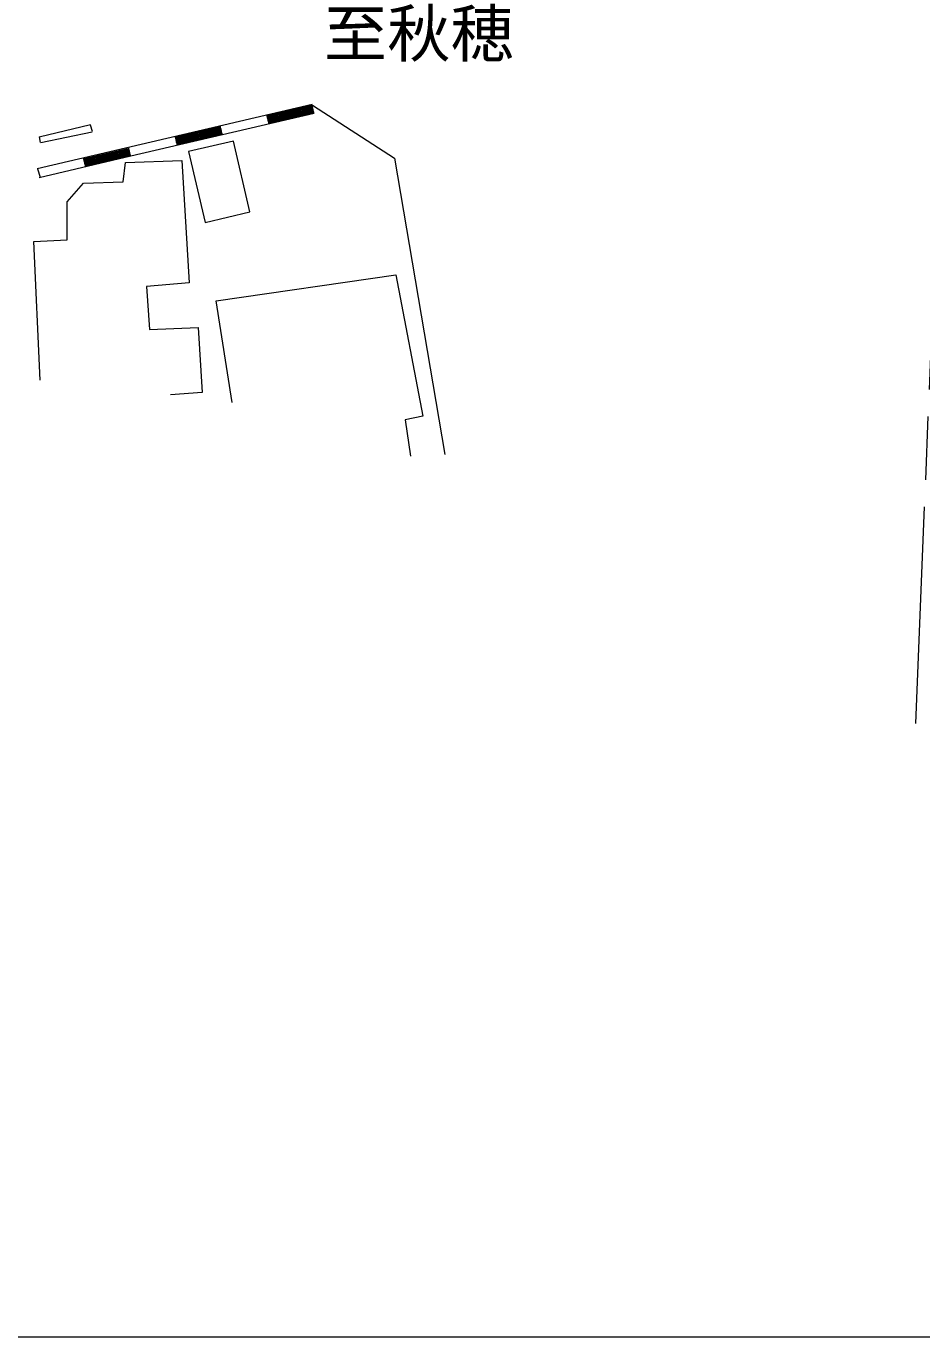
# Model space of a CAD drawing. Units: millimetres, scale not verified. Extents: x 40000 to 680000, y 20000 to 380000.
# Drawn here: x 203940 to 253458, y 205000 to 277486 of the extents above; entities that cross this region are included whole.
import ezdxf
from ezdxf.enums import TextEntityAlignment as Align

# ---------------------------------------------------------------- set-up
doc = ezdxf.new("R2010")
doc.units = ezdxf.units.MM
doc.header["$LTSCALE"] = 1000
doc.linetypes.add('CHAIN', pattern=[18.5, 12, -1.5, 3.5, -1.5])
for name, color, linetype, lineweight in [('M-BGD', 7, 'Continuous', 13), ('M-BMK', 2, 'CHAIN', 13), ('M-TTL-BAND', 7, 'Continuous', 13)]:
    doc.layers.add(name, color=color, linetype=linetype, lineweight=lineweight)
doc.layers.add('M-BGD-HTXT', color=7, linetype='Continuous')
doc.styles.add('ＭＳ ゴシック', font='')
doc.styles.get('ＭＳ ゴシック').set_extended_font_data('MS Gothic')

msp = doc.modelspace()

# ---------------------------------------------------------------- linework, layer by layer
at = {"layer": 'M-BGD'}
for p, q in [((204547, 269610), (219753, 273172)), ((214799, 271498), (219867, 272685)), ((217230, 272529), (219765, 273123)), ((217242, 272481), (219776, 273074)), ((217253, 272432), (219787, 273026)), ((217264, 272383), (219799, 272977)), ((217276, 272335), (219810, 272928)), ((217287, 272286), (219822, 272880)), ((217299, 272237), (219833, 272831)), ((217310, 272189), (219844, 272782)), ((217321, 272140), (219856, 272734)), ((219775, 273127), (224302, 270188)), ((204662, 271377), (207493, 272050)), ((207483, 272031), (207578, 271680)), ((212162, 271342), (214696, 271936)), ((212173, 271293), (214707, 271887)), ((212185, 271245), (214719, 271838)), ((204652, 271377), (204719, 271046)), ((204747, 271046), (207587, 271642)), ((209730, 270310), (214799, 271498)), ((212196, 271196), (214730, 271790)), ((212207, 271147), (214742, 271741)), ((212219, 271099), (214753, 271692)), ((212230, 271050), (214764, 271644)), ((212242, 271001), (214776, 271595)), ((212253, 270953), (214787, 271546)), ((215399, 271131), (212921, 270556)), ((216308, 267211), (215399, 271131)), ((207093, 270155), (209627, 270748)), ((207105, 270106), (209639, 270700)), ((207116, 270057), (209650, 270651)), ((207127, 270009), (209662, 270602)), ((207139, 269960), (209673, 270554)), ((207150, 269911), (209684, 270505)), ((207162, 269863), (209696, 270456)), ((207173, 269814), (209707, 270408)), ((212921, 270556), (213831, 266636)), ((204662, 269123), (209730, 270310)), ((207184, 269765), (209719, 270359)), ((209306, 268883), (209433, 269948)), ((209433, 269948), (212543, 270055)), ((212543, 270055), (212948, 263302)), ((224302, 270188), (227082, 253796)), ((204561, 269592), (204703, 269138)), ((206196, 267776), (207111, 268798)), ((207111, 268798), (209306, 268883)), ((206196, 265667), (206196, 267776)), ((213831, 266636), (216308, 267211)), ((204364, 265582), (206196, 265667)), ((204704, 257913), (204364, 265582)), ((212948, 263302), (210584, 263089)), ((214439, 262301), (224376, 263739)), ((224376, 263739), (225878, 255911)), ((210584, 263089), (210765, 260704)), ((215334, 256678), (214439, 262301)), ((210765, 260704), (213449, 260831)), ((213449, 260831), (213672, 257221)), ((213672, 257221), (211915, 257093)), ((225878, 255911), (224888, 255719)), ((224888, 255719), (225196, 253711))]:
    msp.add_line(p, q, dxfattribs=at)
at = {"layer": 'M-BMK'}
msp.add_line((253132, 238912), (254789, 279832), dxfattribs=at)
at = {"layer": 'M-TTL-BAND'}
msp.add_line((40000, 205000), (579000, 205000), dxfattribs=at)

# ---------------------------------------------------------------- texts
at = {"layer": 'M-BGD-HTXT', "style": 'ＭＳ ゴシック'}
msp.add_text('至秋穂', height=2566, dxfattribs=at).set_placement((220395, 275031), align=Align.BOTTOM_LEFT)

doc.saveas('drawing.dxf')
